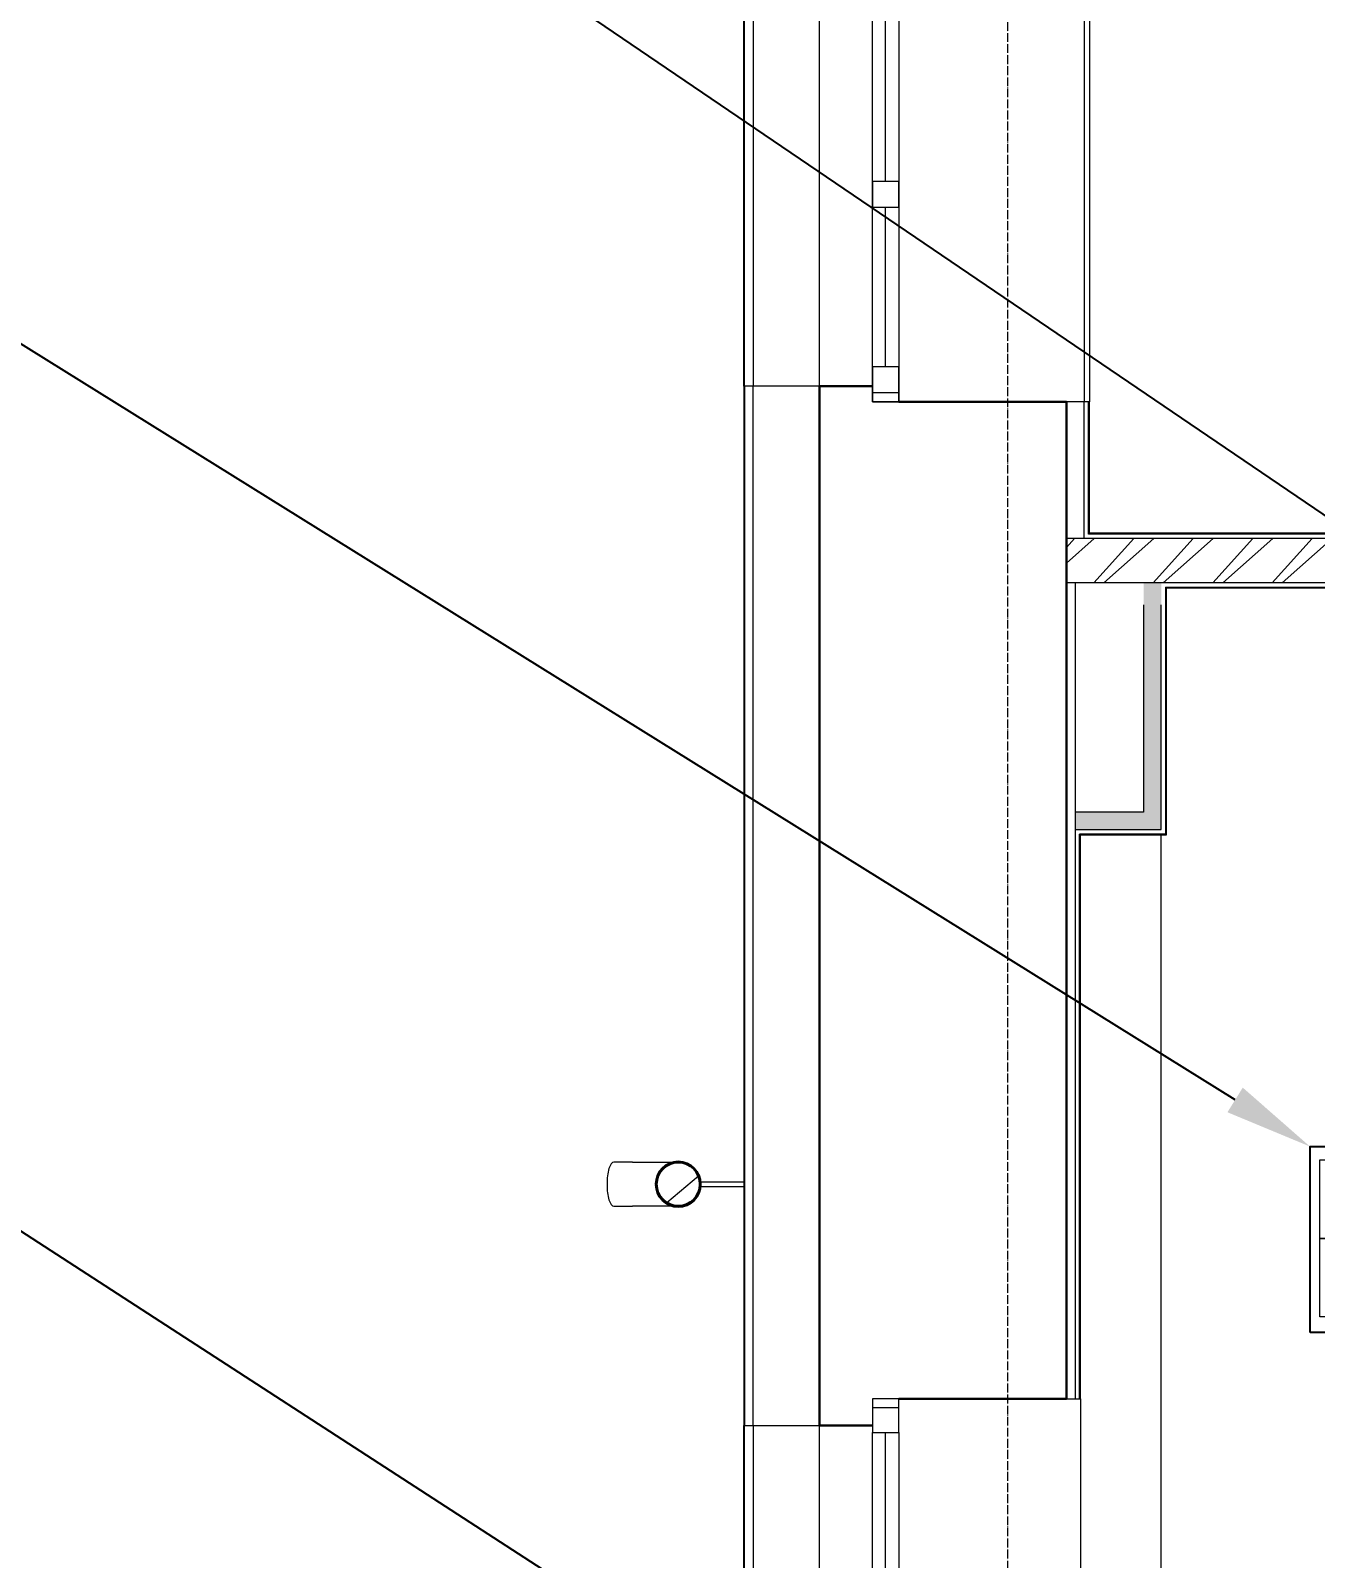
# Model space of a CAD drawing. Header units: millimetres. Extents: x -32 to 417638015, y -35 to 175284279.
# Drawn here: x 416256039 to 416258952, y 175262865 to 175266329 of the extents above; entities that cross this region are included whole.
import ezdxf
from ezdxf import colors
from ezdxf.entities.mleader import LeaderData, LeaderLine
from ezdxf.math import Vec2, Vec3

# ---------------------------------------------------------------- set-up
doc = ezdxf.new("R2010")
doc.units = ezdxf.units.MM
doc.linetypes.add('ADSK_Линия сетки', pattern=[25, 20, -2.5, 0, -2.5])
for name, color, linetype, lineweight in [('_ Окна', 7, 'Continuous', 9), ('Обобщенные модели', 7, 'Continuous', 18), ('Окна', 7, 'Continuous', 9), ('Оси', 253, 'Continuous', 9), ('Перекрытие', 7, 'Continuous', 18), ('Стены внутренние', 7, 'Continuous', 18), ('Стены наружные', 7, 'Continuous', 18), ('Стены несущие', 7, 'Continuous', 30), ('Стены отделка', 7, 'Continuous', 30), ('Стены штриховка', 7, 'Continuous', 9), ('ШТРИХОВКА', 252, 'Continuous', 15), ('Электро', 250, 'Continuous', 25), ('ЭОМ_Кабель для СУП', 150, 'Continuous', 9)]:
    doc.layers.add(name, color=color, linetype=linetype, lineweight=lineweight)
for name, color, linetype in [('_ЭМ_Надписи', 7, 'Continuous'), ('PDF _СС_розетки', 7, 'Continuous'), ('ВНУТРЯНКА', 1, 'Continuous')]:
    doc.layers.add(name, color=color, linetype=linetype)
doc.layers.add('PDF _ЭОМ _розетки', color=7, linetype='Continuous', true_color=0xeb0000)
doc.styles.add('ELine', font='txt.shx')
doc.styles.add('ЭОМ', font='isocpeur.ttf', dxfattribs={"width": 0.85, "height": 250})
doc.linetypes.add('TRAY', pattern='A,12.119257,["_",ELine,S=4.5,R=90,X=0,Y=-1.555839],0.750382,["_",ELine,S=4.5,R=0,X=0,Y=-0.8058489999999999],1.314849,["_",ELine,S=4.5,R=0,X=0,Y=-0.8058489999999999],2.250029,["_",ELine,S=4.5,R=90,X=0,Y=-1.555839],13.565483', length=30)

# ---------------------------------------------------------------- blocks, each defined once
blk = doc.blocks.new('1 этаж')
at = {"layer": 'Обобщенные модели', "lineweight": 9}
h = blk.add_hatch(dxfattribs=at)
h.set_pattern_fill('FP_29', color=8, angle=90.00000000000007, style=0, pattern_type=2)
h.set_pattern_definition([(45.00000000000006, (557.2008952555489, 188.901488827265), (-106.0660171779823, 106.066017177982), [])])
h.paths.add_polyline_path([(-6679.4610580467, 32153.58809321819), (-6659.412614651579, 32163.24291470389), (-6645.538661349338, 32180.6403018714), (-6640.587104744514, 32202.33448882728), (-6645.538661349338, 32224.02867578315), (-6659.412614651573, 32241.42606295066), (-6681.065034036462, 32251.08088443636), (-6701.713151442304, 32251.08088443636), (-6721.761594837428, 32241.42606295066), (-6736.099301310958, 32221.99684038195), (-6740.587104744492, 32202.33448882727), (-6735.635548139598, 32180.6403018714), (-6721.761594837428, 32163.24291470389), (-6701.713151442311, 32153.58809321819)])
at = {"layer": 'Стены внутренние'}
h = blk.add_hatch(dxfattribs=at)
h.set_pattern_fill('ANSI32', color=8, scale=10, style=0)
h.set_pattern_definition([(45, (-31496.66335460375, 188.9018102923583), (-67.35192090801866, 67.35192090801866), []), (45, (-31451.76205460375, 188.9018102923583), (-67.35192090801866, 67.35192090801866), [])])
h.paths.add_polyline_path([(-1010.682499791088, 33666.40181029237), (-5810.587104744482, 33666.4018102924), (-5810.587104744482, 33566.4018102924), (-1010.682499791088, 33566.4018102924)])
h.paths.add_polyline_path([(263.5462126448401, 33666.50461204861), (139.317500208912, 33666.40181029237), (139.317500208912, 33616.40181029239), (139.317500208912, 33566.40181029236), (264.0607566334074, 33566.40181029236)])
for points in [[(-5595.587104744482, 33046.40181029243), (-5595.587104744482, 33566.4018102924), (-5635.587104744467, 33566.4018102924), (-5635.587104744467, 33046.40181029243)], [(-5676.750476669709, 33006.40181029243), (-5595.587104744482, 33006.40181029243), (-5595.587104744482, 33046.40181029243), (-5790.587104744496, 33046.40181029243), (-5790.587104744496, 33006.40181029243), (-5688.750476669724, 33006.40181029243)]]:
    blk.add_hatch(color=8, dxfattribs=at).paths.add_polyline_path(points)
at = {"layer": '_ Окна', "color": 8}
for p, q in [((-6220.587104744483, 34476.81802037441), (-6220.587104744483, 35216.81802037441)), ((-6220.587104744484, 34056.81802037441), (-6220.587104744483, 34416.81802037441)), ((-6190.5871047445, 33996.81802037441), (-6250.5871047445, 33996.81802037441)), ((-6190.587104744513, 31695.61070830862), (-6250.587104744514, 31695.61070830862)), ((-6220.587104744509, 31021.61070830862), (-6220.587104744508, 31639.61070830862))]:
    blk.add_line(p, q, dxfattribs=at)
at = {"layer": '_ Окна', "color": 8, "lineweight": 18}
for p, q in [((-6250.587104744501, 34476.81802037441), (-6190.587104744501, 34476.81802037441)), ((-6250.5871047445, 34416.81802037441), (-6250.587104744501, 34476.81802037441)), ((-6190.587104744501, 34476.81802037441), (-6190.587104744501, 34416.81802037441)), ((-6190.587104744501, 34416.81802037441), (-6250.5871047445, 34416.81802037441)), ((-6250.5871047445, 34056.81802037441), (-6190.5871047445, 34056.81802037441)), ((-6250.5871047445, 33976.81802037441), (-6250.5871047445, 34056.81802037441)), ((-6190.5871047445, 34056.81802037441), (-6190.5871047445, 33976.81802037441)), ((-6190.5871047445, 33976.81802037441), (-6250.5871047445, 33976.81802037441)), ((-6190.587104744514, 31715.61070830863), (-6250.587104744514, 31715.61070830863)), ((-6250.587104744514, 31715.61070830863), (-6250.587104744514, 31639.61070830862)), ((-6190.587104744513, 31639.61070830862), (-6190.587104744514, 31715.61070830863)), ((-6250.587104744514, 31639.61070830862), (-6190.587104744513, 31639.61070830862))]:
    blk.add_line(p, q, dxfattribs=at)
at = {"layer": 'Обобщенные модели', "color": 8}
for p, q in [((-6794.23455558826, 32252.33448882728), (-6836.738692559327, 32252.33448882728)), ((-6540.587104744488, 32207.33448882728), (-6639.728322116407, 32207.33448882728)), ((-6639.72832211641, 32197.33448882728), (-6540.587104744488, 32197.33448882728)), ((-6836.738692559327, 32152.33448882728), (-6794.23455558826, 32152.33448882728))]:
    blk.add_line(p, q, dxfattribs=at)
at = {"layer": 'Обобщенные модели', "color": 8, "flags": 128}
for points in [[(-6794.23455558826, 32252.33448882728), (-6788.566815154501, 32252.33448882728), (-6782.982296087017, 32252.33448882728), (-6777.489932425015, 32252.33448882728), (-6772.098510778709, 32252.33448882728), (-6766.816656272629, 32252.33448882728), (-6761.65281874725, 32252.33448882728), (-6756.615259241045, 32252.33448882728), (-6751.712036774611, 32252.33448882728), (-6746.950995457924, 32252.33448882728), (-6742.339751941459, 32252.33448882728), (-6737.885683231161, 32252.33448882728), (-6733.595914886817, 32252.33448882728), (-6729.477309622675, 32252.33448882728), (-6725.536456328568, 32252.33448882728), (-6721.779659529098, 32252.33448882728), (-6718.212929297735, 32252.33448882728), (-6714.84197164199, 32252.33448882728), (-6711.672179375009, 32252.33448882728), (-6708.70862348824, 32252.33448882728), (-6705.956045038902, 32252.33448882728), (-6703.603974309191, 32252.33448882728)], [(-6703.603974309201, 32152.33448882728), (-6704.874355261507, 32152.33448882728), (-6707.537866327609, 32152.33448882728), (-6710.414227792852, 32152.33448882728), (-6713.498838092487, 32152.33448882728), (-6716.786762508049, 32152.33448882728), (-6720.272741061856, 32152.33448882728), (-6723.951196931861, 32152.33448882728), (-6727.816245373367, 32152.33448882728), (-6731.861703133364, 32152.33448882728), (-6736.081098342424, 32152.33448882728), (-6740.467680868303, 32152.33448882728), (-6745.014433114713, 32152.33448882728), (-6749.714081247982, 32152.33448882728), (-6754.559106833633, 32152.33448882728), (-6759.541758864281, 32152.33448882728), (-6764.654066159584, 32152.33448882728), (-6769.88785011844, 32152.33448882728), (-6775.234737802994, 32152.33448882728), (-6780.68617533356, 32152.33448882728), (-6786.233441573001, 32152.33448882728), (-6791.867662078685, 32152.33448882728), (-6794.23455558826, 32152.33448882728)]]:
    blk.add_lwpolyline(points, dxfattribs=at)
at = {"layer": 'Обобщенные модели', "color": 8}
for start, end in [(0, 180), (180, 0)]:
    blk.add_arc((-6690.587104744449, 32202.33448882725), 52.00000000000004, start, end, dxfattribs=at)
at = {"layer": 'Обобщенные модели', "color": 8, "lineweight": 40}
for radius, start, end in [(49.99999999999999, 0, 180), (49.99999999999996, 180, 0)]:
    blk.add_arc((-6690.587104744485, 32202.33448882724), radius, start, end, dxfattribs=at)
at = {"layer": 'Обобщенные модели', "color": 8}
for major_axis, ratio, start_param, end_param in [((8.040613248383166e-15, -50), 0.3090169943749482, 3.141592653589792, 4.712388980384689), ((-6.967499847537783e-14, -50.00000000000003), 0.3090169943749481, 4.712388980384695, 6.283185307179597)]:
    blk.add_ellipse((-6836.73869255932, 32202.33448882725), major_axis=major_axis, ratio=ratio, start_param=start_param, end_param=end_param, dxfattribs=at)
at = {"layer": 'Окна', "color": 8}
for p, q in [((-6250.587104744496, 34476.81802037441), (-6250.587104744495, 35216.81802037441)), ((-6190.587104744407, 35216.81802037441), (-6190.587104744408, 34476.81802037441)), ((-6250.587104744501, 34476.81802037441), (-6250.5871047445, 34416.81802037441)), ((-6190.587104744501, 34416.81802037441), (-6190.587104744501, 34476.81802037441)), ((-6250.587104744497, 34056.81802037441), (-6250.587104744496, 34416.81802037441)), ((-6190.587104744408, 34416.81802037441), (-6190.587104744409, 34056.81802037441)), ((-6250.5871047445, 34056.81802037441), (-6250.5871047445, 33976.81802037441)), ((-6190.5871047445, 33976.81802037441), (-6190.5871047445, 34056.81802037441)), ((-6250.5871047445, 33976.81802037441), (-6190.5871047445, 33976.81802037441)), ((-6250.587104744514, 31715.61070830863), (-6250.587104744514, 31639.61070830862)), ((-6190.587104744514, 31715.61070830863), (-6250.587104744514, 31715.61070830863)), ((-6190.587104744513, 31639.61070830862), (-6190.587104744514, 31715.61070830863)), ((-6250.587104744509, 31021.61070830862), (-6250.587104744508, 31639.61070830862)), ((-6190.587104744444, 31639.61070830862), (-6190.587104744445, 31021.61070830862))]:
    blk.add_line(p, q, dxfattribs=at)
at = {"layer": 'Оси', "color": 8, "linetype": 'ADSK_Линия сетки'}
blk.add_line((-5943.234073523305, -4162.595295516279), (-5943.234073523226, 44298.96599885848), dxfattribs=at)
at = {"layer": 'Перекрытие', "color": 8}
blk.add_line((-5595.587104744482, 24172.95771087413), (-5595.58710474454, 32994.40181029239), dxfattribs=at)
at = {"layer": 'Стены внутренние', "color": 8}
for p, q in [((-6370.587104744482, 34011.8180203744), (-6370.587104744482, 35686.8180203744)), ((-5770.587104744482, 35716.8180203744), (-5770.587104744482, 33976.8180203744)), ((-6370.587104744482, 31000.61070830863), (-6370.587104744482, 31655.61070830862))]:
    blk.add_line(p, q, dxfattribs=at)
at = {"layer": 'Стены наружные', "color": 8}
for p, q in [((-6541.587104744482, 34011.8180203744), (-6541.587104744482, 35686.8180203744)), ((-6540.587104744482, 34011.8180203744), (-6540.587104744482, 35686.8180203744)), ((-6520.587104744482, 35686.8180203744), (-6520.587104744482, 34011.8180203744)), ((-5758.587104744482, 35716.8180203744), (-5758.587104744482, 33976.8180203744)), ((-6540.587104744482, 34011.8180203744), (-6541.587104744482, 34011.8180203744)), ((-5778.587104744467, 31715.61070830862), (-5778.587104744482, 30945.61070830863)), ((-6541.587104744467, 31000.61070830863), (-6541.587104744467, 31655.61070830862)), ((-6540.587104744467, 31655.61070830862), (-6541.587104744467, 31655.61070830862)), ((-6540.587104744482, 31000.61070830863), (-6540.587104744482, 31655.61070830862)), ((-6520.587104744482, 31655.61070830862), (-6520.587104744482, 31000.61070830863))]:
    blk.add_line(p, q, dxfattribs=at)
at = {"layer": 'Стены несущие', "color": 8}
for p, q in [((-6250.587104744511, 34011.8180203744), (-6370.587104744482, 34011.8180203744)), ((-6370.587104744482, 31655.61070830864), (-6370.587104744482, 34011.8180203744)), ((-5810.587104744482, 33976.8180203744), (-6190.587104744511, 33976.8180203744)), ((-5810.587104744482, 31715.61070830862), (-5810.587104744482, 33976.8180203744)), ((-6190.587104744511, 31715.61070830862), (-5810.587104744482, 31715.61070830862)), ((-6370.587104744482, 31655.61070830864), (-6250.587104744511, 31655.61070830864))]:
    blk.add_line(p, q, dxfattribs=at)
at = {"layer": 'Стены отделка', "color": 8, "lineweight": 9}
for p, q in [((-6541.587104744511, 34011.8180203744), (-6541.587104744511, 31655.61070830864)), ((-6540.587104744482, 34011.8180203744), (-6540.587104744482, 31655.61070830864)), ((-6370.587104744482, 34011.8180203744), (-6540.587104744482, 34011.8180203744)), ((-6520.587104744482, 31655.61070830864), (-6520.587104744482, 34011.8180203744)), ((-5758.587104744482, 33976.8180203744), (-5810.587104744482, 33976.8180203744)), ((-5770.587104744482, 33666.4018102924), (-5770.587104744482, 33976.8180203744)), ((-5758.587104744482, 33678.4018102924), (-5758.587104744482, 33976.8180203744)), ((-1010.682499791088, 33678.40181029237), (-5758.587104744482, 33678.4018102924)), ((-5770.587104744482, 33666.4018102924), (-5810.587104744482, 33666.4018102924)), ((-5790.587104744482, 33566.4018102924), (-5790.587104744482, 33006.40181029237)), ((-5583.587104744482, 33554.4018102924), (-1010.682499791088, 33554.40181029237)), ((-5583.587104744482, 32996.40181029242), (-5583.587104744482, 33554.4018102924)), ((-5635.587104744467, 33516.4018102924), (-5635.587104744467, 33046.4018102924)), ((-5595.587104744482, 33006.40181029237), (-5595.587104744482, 33516.4018102924)), ((-5635.587104744467, 33046.4018102924), (-5790.587104744482, 33046.4018102924)), ((-5790.587104744482, 33006.40181029237), (-5595.587104744482, 33006.40181029237)), ((-5778.587104744482, 31715.61070830862), (-5778.587104744482, 32994.40181029239)), ((-5778.587104744482, 32994.40181029239), (-5585.587104744438, 32994.40181029239)), ((-5810.587104744482, 31715.61070830862), (-5778.587104744482, 31715.61070830862)), ((-5790.587104744482, 31716.61070830864), (-5790.587104744482, 31715.61070830862)), ((-6540.587104744467, 31655.61070830862), (-6370.587104744482, 31655.61070830864)), ((-6370.587104744482, 31655.61070830864), (-6370.587104744482, 31655.61070830864))]:
    blk.add_line(p, q, dxfattribs=at)
at = {"layer": 'Стены штриховка', "color": 8}
for p, q in [((-5760.587104744453, 33676.40181029243), (-5760.587104744525, 33976.8180203744)), ((-1010.682499791088, 33676.40181029237), (-5760.587104744453, 33676.4018102924)), ((-1010.682499791088, 33666.40181029237), (-5770.587104744482, 33666.4018102924)), ((-1010.682499791088, 33566.4018102924), (-5810.587104744482, 33566.4018102924)), ((-5585.587104744511, 33556.4018102924), (-1010.682499791088, 33556.4018102924)), ((-5585.587104744511, 33556.4018102924), (-5585.587104744438, 32994.40181029239)), ((-5790.587104744482, 33006.40181029237), (-5790.587104744482, 31716.61070830864)), ((-5780.587104744453, 31715.61070830862), (-5780.587104744453, 32996.40181029237)), ((-5583.587104744482, 32996.40181029242), (-5780.587104744453, 32996.40181029237)), ((-5585.587104744438, 32994.40181029239), (-5583.587104744482, 32994.40181029239)), ((-5583.587104744482, 32994.40181029239), (-5583.587104744482, 32996.40181029242))]:
    blk.add_line(p, q, dxfattribs=at)
blk = doc.blocks.new('розетк для люка')
at = {"layer": 'ВНУТРЯНКА', "color": 5, "lineweight": 30, "ltscale": 100, "transparency": 33554687}
blk.add_line((-67.11747854948044, -58.844417036511), (-67.11747854948044, 69.0245871595107), dxfattribs=at)
at = {"layer": 'Электро', "color": 5, "lineweight": 30, "transparency": 33554687}
for p, q in [((0, 67.26808135141619), (0, -67.26808135141619)), ((0, 0.0003593091387301683), (-120.061785097234, 0.0003593091387301683))]:
    blk.add_line(p, q, dxfattribs=at)
blk.add_ellipse((0.1495329299941659, 0), major_axis=(47.56583400309081, 47.56583400309035), ratio=0.9999999999999749, start_param=0.7876211000824064, end_param=3.924767880302308, dxfattribs=at)
blk = doc.blocks.new('Люк на 6 мест')
h = blk.add_hatch(color=256)
h.dxf.hatch_style = 1
h.paths.add_polyline_path([(-284.6164134591818, 515.7474190315988), (-284.5652974923141, 526.8375173213717), (-319.1556172966957, 526.9969494201068), (-319.2067332635634, 515.906851130334)])
h = blk.add_hatch(color=256)
h.dxf.hatch_style = 1
h.paths.add_polyline_path([(-323.7025677859856, 435.0548833542289), (-323.7022941317482, 435.1142552340189), (-313.005850428257, 442.7868896221062), (-289.0984504525622, 442.7241952550849), (-279.4343289099706, 434.9577158932825), (-279.4340552561989, 435.0170877726068), (-279.3240828458293, 422.808255480255), (-323.5925953751503, 422.8460510616442)])
h = blk.add_hatch(color=256)
h.dxf.hatch_style = 1
h.paths.add_polyline_path([(-311.7315014389605, 334.8334641364127), (-311.7421021068731, 341.7084559640571), (-317.2420955689886, 341.6999754296339), (-317.2505761034117, 347.1999688908181), (-311.750582641529, 347.2084494252413), (-311.7611833096744, 354.0834412533513), (-292.5112061932014, 354.1131231245308), (-292.4815243222547, 334.8631460071265)])
h = blk.add_hatch(color=256)
h.dxf.hatch_style = 1
h.paths.add_polyline_path([(-311.2660800683661, 243.1889807875316), (-311.2766807362786, 250.063972615176), (-316.7766741983942, 250.0554920807529), (-316.7851547328173, 255.5554855419371), (-311.2851612709346, 255.5639660763602), (-311.29576193908, 262.4389579044703), (-292.0457848226069, 262.4686397756498), (-292.0161029516603, 243.2186626582454)])
for p, q in [((-323.7025677855199, 435.0548833542289), (-323.7022941317482, 435.1142552340189)), ((-323.5925953751503, 422.8460510616442), (-323.7025677855199, 435.0548833542289)), ((-279.3240828458293, 422.808255480255), (-323.5925953751503, 422.8460510616442)), ((-289.0984504525622, 442.7241952550849), (-296.8204412725827, 442.7122885844456)), ((-296.8204412725827, 442.7122885844456), (-296.8085346021762, 434.9902977641923)), ((-289.0865437821558, 435.0022044345988), (-289.0984504525622, 442.7241952550849)), ((-289.0865437821558, 435.0022044345988), (-279.4340552561989, 435.0170877726068)), ((-279.4340552561989, 435.0170877726068), (-279.3240828458293, 422.808255480255))]:
    blk.add_line(p, q)
for points in [[(-215.4657629050489, 477.0801654207753), (-388.3062678503629, 476.7635674309568), (-388.3062678503629, 565.6642030309304), (-215.4657629050489, 565.9808010207489)], [(-284.5652974918485, 526.8375173213717), (-284.6164134587161, 515.7474190315988), (-319.2067332635634, 515.906851130334), (-319.1556172966957, 526.9969494201068)], [(-215.4657629050489, 388.1795298208017), (-388.3062678503629, 387.8629318309831), (-388.3062678503629, 476.7635674309568), (-215.4657629050489, 477.0801654207753)], [(-215.4657629050489, 299.2788942208281), (-388.3062678503629, 298.9622962310095), (-388.3062678503629, 387.8629318309831), (-215.4657629050489, 388.1795298208017)], [(-215.8419085670903, 205.4565212957386), (-388.6824135124043, 205.1399233059201), (-388.3062678503629, 298.9631910803387), (-215.4657629050489, 299.2797890701572)]]:
    blk.add_lwpolyline(points, close=True)
for points in [[(-311.750582641529, 347.2084494252413), (-317.2505761034117, 347.1999688908181), (-317.2420955689886, 341.6999754296339), (-311.7421021068731, 341.7084559640571)], [(-311.750582641529, 347.2084494252413), (-311.7611833096744, 354.0834412533513), (-292.5112061932014, 354.1131231245308)], [(-292.5112061932014, 354.1131231245308), (-292.4815243222547, 334.8631460071265), (-311.7315014389605, 334.8334641364127), (-311.7421021068731, 341.7084559640571)], [(-311.2851612709346, 255.5639660763602), (-316.7851547328173, 255.5554855419371), (-316.7766741983942, 250.0554920807529), (-311.2766807362786, 250.063972615176)], [(-311.2851612709346, 255.5639660763602), (-311.29576193908, 262.4389579044703), (-292.0457848226069, 262.4686397756498)], [(-292.0457848226069, 262.4686397756498), (-292.0161029516603, 243.2186626582454), (-311.2660800683661, 243.1889807875316), (-311.2766807362786, 250.063972615176)]]:
    blk.add_lwpolyline(points)
at = {"layer": 'PDF _СС_розетки', "linetype": 'Continuous', "lineweight": 20, "transparency": 33554687}
for points in [[(-391.1627966398373, 565.9808010207489), (-213.3615254396573, 565.9808010207489), (-213.3615254396573, 388.1795298208017), (-391.1627966398373, 388.1795298208017)], [(-391.1627966398373, 388.1795298208017), (-213.3615254396573, 388.1795298208017), (-213.3615254396573, 205.2982223008294), (-391.1627966398373, 205.2982223008294)], [(-391.1627966398373, 388.1795298208017), (-213.3615254396573, 388.1795298208017), (-213.3615254396573, 205.2982223008294), (-391.1627966398373, 205.2982223008294)], [(-391.1627966398373, 205.2982223008294), (-213.3615254396573, 205.2982223008294), (-213.3615254396573, 22.41691478085704), (-391.1627966398373, 22.41691478085704)]]:
    blk.add_lwpolyline(points, close=True, dxfattribs=at)
at = {"layer": 'PDF _ЭОМ _розетки', "color": 3, "linetype": 'Continuous', "lineweight": 25, "transparency": 33554687}
blk.add_lwpolyline([(0, 0), (-421.6430145595223, 0), (-421.6430145595223, 596.4610189408995), (0, 596.4610189408995)], close=True, dxfattribs=at)
at = {"layer": 'PDF _ЭОМ _розетки', "color": 7, "linetype": 'Continuous', "lineweight": 20, "transparency": 33554687}
for points in [[(-35.56025423947722, 388.1795298208017), (-213.3615254396573, 388.1795298208017), (-213.3615254396573, 565.9808010207489), (-35.56025423947722, 565.9808010207489)], [(-35.56025423947722, 205.2982223008294), (-213.3615254396573, 205.2982223008294), (-213.3615254396573, 388.1795298208017), (-35.56025423947722, 388.1795298208017)], [(-35.56025423947722, 22.41691478085704), (-213.3615254396573, 22.41691478085704), (-213.3615254396573, 205.2982223008294), (-35.56025423947722, 205.2982223008294)]]:
    blk.add_lwpolyline(points, close=True, dxfattribs=at)
at = {"layer": 'ВНУТРЯНКА', "color": 5, "lineweight": 30, "ltscale": 100, "transparency": 33554687}
for p, q in [((-128.9823544034734, 244.7195189581253), (-128.9823544034734, 372.5885231543798)), ((-128.8328214734793, 244.7195189581253), (-128.8328214734793, 372.588523154147)), ((-306.7836256036535, 61.83821143815294), (-306.7836256036535, 189.7072156344075)), ((-306.6340926736593, 61.83821143815294), (-306.6340926736593, 189.7072156341746)), ((-128.8328214734793, 61.83821143815294), (-128.8328214734793, 189.7072156341746))]:
    blk.add_line(p, q, dxfattribs=at)
at = {"layer": 'ВНУТРЯНКА', "color": 1, "lineweight": 30, "ltscale": 100, "transparency": 33554687}
blk.add_line((-128.9823544034734, 61.83821143815294), (-128.9823544034734, 189.7072156344075), dxfattribs=at)
at = {"layer": 'Электро', "color": 5, "lineweight": 30, "transparency": 33554687}
for p, q in [((-61.864875853993, 370.8320173460525), (-61.864875853993, 236.2958546432201)), ((-61.71534292399883, 370.8320173460525), (-61.71534292399883, 236.2958546432201)), ((-61.864875853993, 303.564295303775), (-181.9266609512269, 303.564295303775)), ((-61.71534292399883, 303.564295303775), (-181.7771280212328, 303.564295303775)), ((-239.5166141241789, 187.9507098260801), (-239.5166141241789, 53.41454712324776)), ((-61.71534292399883, 187.9507098260801), (-61.71534292399883, 53.41454712324776)), ((-239.6661470541731, 120.6829877838027), (-359.727932151407, 120.6829877838027)), ((-239.5166141241789, 120.6829877838027), (-359.5783992214128, 120.6829877838027)), ((-61.71534292399883, 120.6829877838027), (-181.7771280212328, 120.6829877838027))]:
    blk.add_line(p, q, dxfattribs=at)
at = {"layer": 'Электро', "color": 1, "lineweight": 30, "transparency": 33554687}
for p, q in [((-239.6661470541731, 187.9507098260801), (-239.6661470541731, 53.41454712324776)), ((-61.864875853993, 187.9507098260801), (-61.864875853993, 53.41454712324776)), ((-61.864875853993, 120.6829877838027), (-181.9266609512269, 120.6829877838027))]:
    blk.add_line(p, q, dxfattribs=at)
at = {"layer": 'Электро', "color": 5, "lineweight": 30, "transparency": 33554687}
for centre in [(-61.71534292399883, 303.5639359946363), (-61.56580999400467, 303.5639359946363), (-239.5166141241789, 120.6826284746639), (-239.3670811941847, 120.6826284746639), (-61.56580999400467, 120.6826284746639)]:
    blk.add_ellipse(centre, major_axis=(47.56583400309081, 47.56583400309035), ratio=0.9999999999999749, start_param=0.7876211000824064, end_param=3.924767880302308, dxfattribs=at)
at = {"layer": 'Электро', "color": 1, "lineweight": 30, "transparency": 33554687}
blk.add_ellipse((-61.71534292399883, 120.6826284746639), major_axis=(47.56583400309081, 47.56583400309035), ratio=0.9999999999999749, start_param=0.7876211000824064, end_param=3.924767880302308, dxfattribs=at)
at = {"color": 5, "linetype": 'TRAY', "lineweight": 53, "transparency": 33554687}
blk.add_blockref('розетк для люка', (-61.864875853993, 480.2570590768009), dxfattribs=at)

msp = doc.modelspace()

# ---------------------------------------------------------------- block references
at = {"layer": 'ШТРИХОВКА'}
msp.add_blockref('1 этаж', (416264198.1010904, 175231510.6631508), dxfattribs=at)
at = {"layer": 'ЭОМ_Кабель для СУП', "color": 217, "linetype": 'ByBlock', "lineweight": 40, "true_color": 0x93278f, "transparency": 33554687, "rotation": 270}
msp.add_blockref('Люк на 6 мест', (416258939.8345962, 175263376.8435823), dxfattribs=at)

# ---------------------------------------------------------------- leaders
at = {"layer": '_ЭМ_Надписи', "color": 7, "ltscale": 5}
ml = msp.add_multileader_mtext('Standard', dxfattribs=at)
ml.set_content('{\\fGOST Common|b0|i0|c204|p34;\\W0.9;\\C256;1ЩРС-1\\fISOCPEUR|b0|i0|c204|p34;\\W0.85; Гр.19\\Ph=2.0м\\P\\W1;\\C0;Итер. у-во}', color=1, style='ЭОМ')
ml.set_leader_properties()
ml.build(insert=Vec2(0, 0))
ml.multileader.update_dxf_attribs({"text_left_attachment_type": 6, "text_right_attachment_type": 6, "dogleg_length": 0, "arrow_head_size": 200})
ctx = ml.context
ctx.base_point, ctx.char_height, ctx.arrow_head_size, ctx.landing_gap_size, ctx.plane_origin = Vec3(416247924.0499941, 175273082.1322798), 250, 200, 0, Vec3(416242661.1148296, 175279244.464886)
ctx.left_attachment, ctx.right_attachment = 6, 6
notes = []
notes.append((ctx, [(1, (1, 1, 0), (416249591.5499941, 175273082.1322798), (-1, 0), 0, [(0, [(416261082.0120786, 175264997.1413707)], 0, [])])]))
ctx.mtext.insert, ctx.mtext.width, ctx.mtext.defined_height, ctx.mtext.flow_direction = Vec3(416247924.0499941, 175273407.1322798), 2879.262652535923, 1412.549695420081, 5
ml = msp.add_multileader_mtext('Standard', dxfattribs=at)
ml.set_content('{\\fGOST Common|b0|i0|c204|p34;\\W0.9;\\C256;1ЩРС-1\\fISOCPEUR|b0|i0|c204|p34;\\W0.85; Гр.21\\PДемонстрационный стол, h=0.05м, L=2м\\Pиз пола}', color=1, style='ЭОМ')
ml.set_leader_properties()
ml.build(insert=Vec2(0, 0))
ml.multileader.update_dxf_attribs({"text_left_attachment_type": 6, "text_right_attachment_type": 6, "dogleg_length": 0, "arrow_head_size": 200})
ctx = ml.context
ctx.base_point, ctx.char_height, ctx.arrow_head_size, ctx.landing_gap_size, ctx.plane_origin = Vec3(416247924.0499941, 175270990.1253593, -64.26463315267222), 250, 200, 0, Vec3(416228597.5919111, 175273365.3561058, -64.26463315267222)
ctx.left_attachment, ctx.right_attachment = 6, 6
notes.append((ctx, [(1, (1, 1, 0), (416250495.2999941, 175270990.1253593, -64.26463315267222), (-1, 0), 0, [(0, [(416261541.0297583, 175263485.2961036, -64.26463315267222)], 0, [])])]))
ctx.mtext.insert, ctx.mtext.width, ctx.mtext.defined_height, ctx.mtext.flow_direction = Vec3(416247924.0499941, 175271290.1253593, -64.26463315267222), 2620.313972056843, 1406.597760819918, 5
ml = msp.add_multileader_mtext('Standard', dxfattribs=at)
ml.set_content('{\\fGOST Common|b0|i0|c204|p34;\\W0.9;\\C256;1ЩРС-1\\fISOCPEUR|b0|i0|c204|p34;\\W0.85; Гр.19\\Pраб. место\\Pучителя, Ноутбук }', color=1, style='ЭОМ')
ml.set_leader_properties()
ml.build(insert=Vec2(0, 0))
ml.multileader.update_dxf_attribs({"text_left_attachment_type": 6, "text_right_attachment_type": 6, "dogleg_length": 0, "arrow_head_size": 200})
ctx = ml.context
ctx.base_point, ctx.char_height, ctx.arrow_head_size, ctx.landing_gap_size, ctx.plane_origin = Vec3(416247924.0499941, 175269194.3564348, -64.26463315267222), 250, 200, 0, Vec3(416229277.5440792, 175277350.3630816, -64.26463315267222)
ctx.left_attachment, ctx.right_attachment = 6, 6
notes.append((ctx, [(1, (1, 1, 0), (416250272.1749941, 175269194.3564348, -64.26463315267222), (-1, 0), 0, [(0, [(416258939.8345962, 175263798.4865968, -64.26463315267222)], 0, [])])]))
ctx.mtext.insert, ctx.mtext.width, ctx.mtext.defined_height, ctx.mtext.flow_direction = Vec3(416247924.0499941, 175269519.3564348, -64.26463315267222), 2458.973006335087, 1343.241154904013, 5
ml = msp.add_multileader_mtext('Standard', dxfattribs=at)
ml.set_content('{\\fGOST Common|b0|i0|c204|p34;\\W0.9;\\C256;1ЩРС-1\\fISOCPEUR|b0|i0|c204|p34;\\W0.85; Гр.22\\PИнструменты для технологии}', color=1, style='ЭОМ')
ml.set_leader_properties()
ml.build(insert=Vec2(0, 0))
ml.multileader.update_dxf_attribs({"text_left_attachment_type": 6, "text_right_attachment_type": 6, "dogleg_length": 0, "arrow_head_size": 200})
ctx = ml.context
ctx.base_point, ctx.char_height, ctx.arrow_head_size, ctx.landing_gap_size, ctx.plane_origin = Vec3(416247924.0499941, 175267365.1624098, -64.26463315267222), 250, 200, 0, Vec3(416229409.7440574, 175274915.3868681, -64.26463315267222)
ctx.left_attachment, ctx.right_attachment = 6, 6
notes.append((ctx, [(1, (1, 1, 0), (416250219.0499941, 175267365.1624098, -64.26463315267222), (-1, 0), 0, [(0, [(416259947.6270744, 175261058.5854411, -64.26463315267222)], 0, [])])]))
ctx.mtext.insert, ctx.mtext.width, ctx.mtext.defined_height, ctx.mtext.flow_direction = Vec3(416247924.0499941, 175267665.1624098, -64.26463315267222), 3159.506929948178, 1367.477468661121, 5
ml = msp.add_multileader_mtext('Standard', dxfattribs=at)
ml.set_content('{\\fGOST Common|b0|i0|c204|p34;\\W0.9;\\C256;1ЩРС-1\\fISOCPEUR|b0|i0|c204|p34;\\W0.85; Гр.23\\PИнструменты для технологии}', color=1, style='ЭОМ')
ml.set_leader_properties()
ml.build(insert=Vec2(0, 0))
ml.multileader.update_dxf_attribs({"text_left_attachment_type": 6, "text_right_attachment_type": 6, "dogleg_length": 0, "arrow_head_size": 200})
ctx = ml.context
ctx.base_point, ctx.char_height, ctx.arrow_head_size, ctx.landing_gap_size, ctx.plane_origin = Vec3(416247919.9995971, 175265541.5603347, -64.26463315267222), 250, 200, 0, Vec3(416229158.2911785, 175273091.784793, -64.26463315267222)
ctx.left_attachment, ctx.right_attachment = 6, 6
notes.append((ctx, [(1, (1, 1, 0), (416250214.9995971, 175265541.5603347, -64.26463315267222), (-1, 0), 0, [(0, [(416259945.3798757, 175259464.0517559, -64.26463315267222)], 0, [])])]))
ctx.mtext.insert, ctx.mtext.width, ctx.mtext.defined_height, ctx.mtext.flow_direction = Vec3(416247919.9995971, 175265841.5603347, -64.26463315267222), 3159.506929948178, 1367.477468661121, 5
for ctx, leaders in notes:
    for number, flags, end, landing, length, lines in leaders:
        leader = LeaderData()
        leader.index, (leader.has_last_leader_line, leader.has_dogleg_vector, leader.attachment_direction) = number, flags
        leader.last_leader_point, leader.dogleg_vector, leader.dogleg_length = Vec3(end), Vec3(landing), length
        for number, points, colour, breaks in lines:
            line = LeaderLine()
            line.index, line.vertices, line.color, line.breaks = number, Vec3.list(points), colors.encode_raw_color(colour), breaks
            leader.lines.append(line)
        ctx.leaders.append(leader)

doc.saveas('drawing.dxf')
